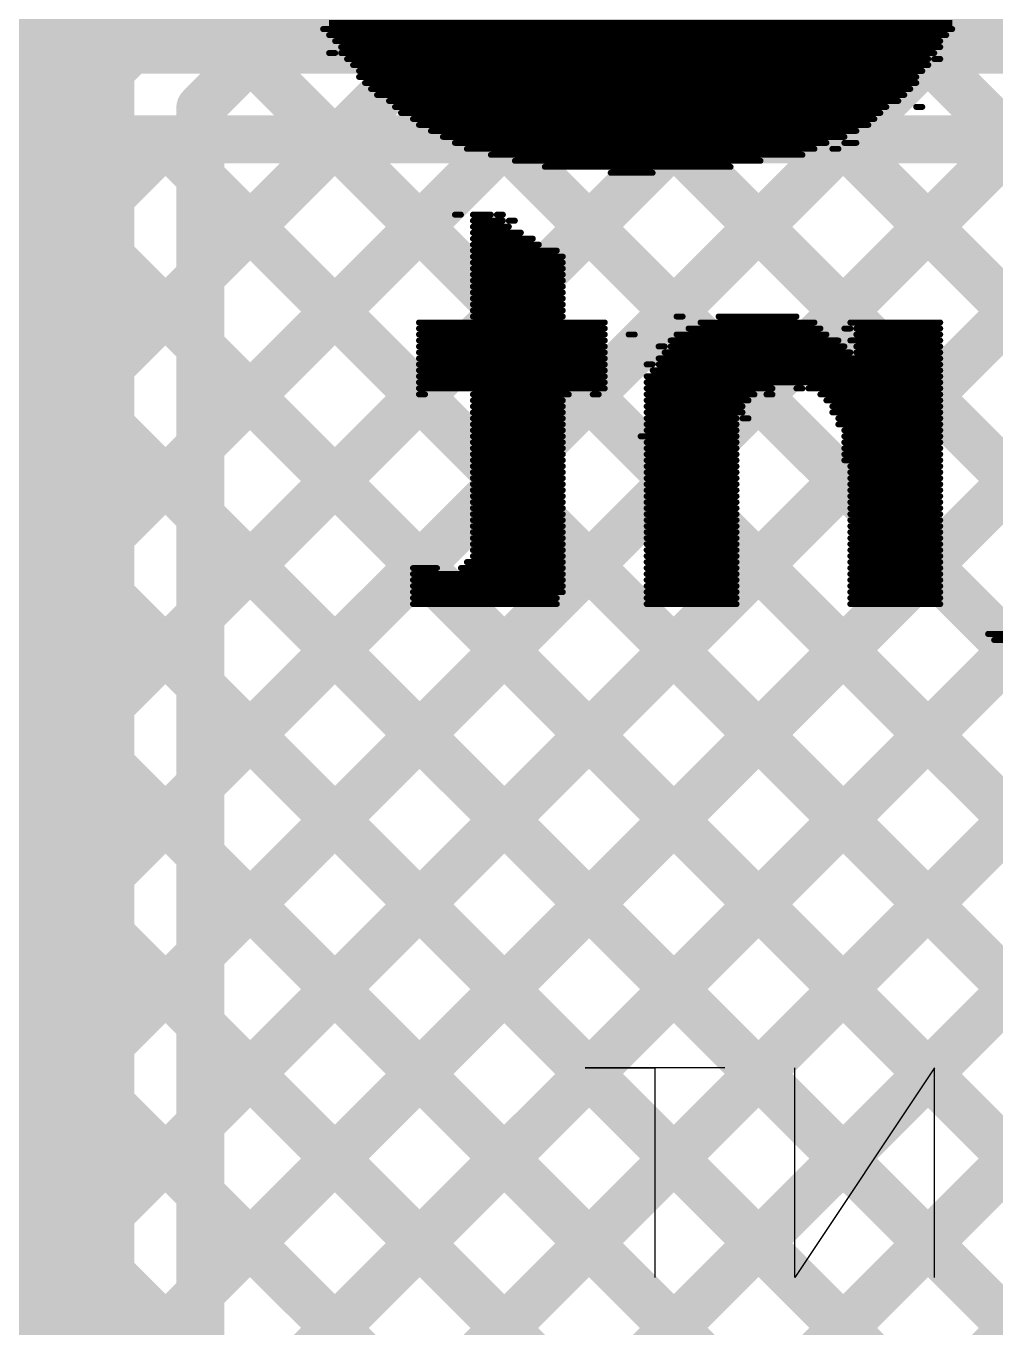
# Model space of a CAD drawing. Header units: millimetres. Extents: x 2.49 to 5.65, y 1.36 to 4.13.
# Drawn here: x 3.6254 to 3.7873, y 3.1396 to 3.3569 of the extents above; entities that cross this region are included whole.
import ezdxf

# ---------------------------------------------------------------- set-up
doc = ezdxf.new("R2010")
doc.units = ezdxf.units.MM
doc.header["$MEASUREMENT"] = 0
for name, color, linetype in [('BottomLayer', 5, 'Continuous'), ('BottomOverlay', 54, 'Continuous'), ('TopLayer', 1, 'Continuous')]:
    doc.layers.add(name, color=color, linetype=linetype)

msp = doc.modelspace()

# ---------------------------------------------------------------- linework, layer by layer
at = {"layer": 'BottomLayer'}
for points, const_width in [([(3.631, 3.353), (4.106, 3.828)], 0.025), ([(3.6545, 3.28681), (4.17219, 3.8045)], 0.008), ([(3.6545, 3.03225), (4.42675, 3.8045)], 0.008), ([(3.6545, 3.34327), (4.11573, 3.8045)], 0.008), ([(3.6545, 3.31509), (4.14391, 3.8045)], 0.008), ([(3.6545, 3.00396), (4.45504, 3.8045)], 0.008), ([(3.6545, 3.14538), (4.31362, 3.8045)], 0.008), ([(3.6545, 3.1171), (4.3419, 3.8045)], 0.008), ([(3.6545, 3.20195), (4.25705, 3.8045)], 0.008), ([(3.6545, 3.17367), (4.28533, 3.8045)], 0.008), ([(3.6545, 3.06053), (4.39847, 3.8045)], 0.008), ([(3.6545, 3.08882), (4.37018, 3.8045)], 0.008), ([(3.6545, 3.23024), (4.22876, 3.8045)], 0.008), ([(3.6545, 3.25852), (4.20048, 3.8045)], 0.008), ([(3.71944, 3.4082), (4.756, 2.37164)], 0.008), ([(3.70529, 3.39406), (4.756, 2.34335)], 0.008), ([(3.69115, 3.37992), (4.756, 2.31507)], 0.008), ([(3.67701, 3.36577), (4.756, 2.28678)], 0.008), ([(3.631, 2.494), (3.631, 3.353)], 0.025), ([(3.66287, 3.35163), (4.756, 2.2585)], 0.008), ([(3.6545, 2.494), (3.6545, 3.34327)], 0.008), ([(3.6545, 3.33172), (4.756, 2.23022)], 0.008), ([(3.6545, 3.30343), (4.756, 2.20193)], 0.008), ([(3.6545, 3.27515), (4.756, 2.17365)], 0.008), ([(3.6545, 3.24687), (4.756, 2.14537)], 0.008), ([(3.6545, 3.21858), (4.756, 2.11708)], 0.008), ([(3.6545, 3.1903), (4.43142, 2.41337)], 0.008), ([(3.6545, 3.16201), (4.40301, 2.4135)], 0.008)]:
    msp.add_lwpolyline(points, dxfattribs=dict(at, const_width=const_width))
for points, const_width in [([(3.62475, 3.353, 1), (3.63725, 3.353, 1)], 0.0125), ([(3.62475, 3.353, 1), (3.63725, 3.353, 1)], 0.0125), ([(3.66087, 3.35163, 1), (3.66487, 3.35163, 1)], 0.004), ([(3.6525, 3.34327, 1), (3.6565, 3.34327, 1)], 0.004), ([(3.6525, 3.34327, 1), (3.6565, 3.34327, 1)], 0.004), ([(3.6525, 3.33172, 1), (3.6565, 3.33172, 1)], 0.004), ([(3.6525, 3.31509, 1), (3.6565, 3.31509, 1)], 0.004), ([(3.6525, 3.30343, 1), (3.6565, 3.30343, 1)], 0.004), ([(3.6525, 3.28681, 1), (3.6565, 3.28681, 1)], 0.004), ([(3.6525, 3.27515, 1), (3.6565, 3.27515, 1)], 0.004), ([(3.6525, 3.25852, 1), (3.6565, 3.25852, 1)], 0.004), ([(3.6525, 3.24687, 1), (3.6565, 3.24687, 1)], 0.004), ([(3.6525, 3.23024, 1), (3.6565, 3.23024, 1)], 0.004), ([(3.6525, 3.21858, 1), (3.6565, 3.21858, 1)], 0.004), ([(3.6525, 3.20195, 1), (3.6565, 3.20195, 1)], 0.004), ([(3.6525, 3.1903, 1), (3.6565, 3.1903, 1)], 0.004), ([(3.6525, 3.17367, 1), (3.6565, 3.17367, 1)], 0.004), ([(3.6525, 3.16201, 1), (3.6565, 3.16201, 1)], 0.004), ([(3.6525, 3.14538, 1), (3.6565, 3.14538, 1)], 0.004)]:
    msp.add_lwpolyline(points, format="xyb", close=True, dxfattribs=dict(at, const_width=const_width))
at = {"layer": 'BottomOverlay'}
for p, q in [((3.74206, 3.18299), (3.71873, 3.18299)), ((3.71873, 3.18299), (3.73039, 3.18299)), ((3.73039, 3.18299), (3.73039, 3.148)), ((3.77705, 3.18299), (3.75372, 3.148)), ((3.75372, 3.148), (3.75372, 3.18299)), ((3.77705, 3.148), (3.77705, 3.18299))]:
    msp.add_line(p, q, dxfattribs=at)
at = {"layer": 'BottomOverlay', "const_width": 0.001}
for points in [[(3.675, 3.35643), (3.78, 3.35643)], [(3.676, 3.35743), (3.78, 3.35743)], [(3.676, 3.35543), (3.779, 3.35543)], [(3.677, 3.35443), (3.778, 3.35443)], [(3.676, 3.35243), (3.677, 3.35243)], [(3.678, 3.35343), (3.778, 3.35343)], [(3.678, 3.35243), (3.777, 3.35243)], [(3.679, 3.35143), (3.776, 3.35143)], [(3.68, 3.35043), (3.776, 3.35043)], [(3.681, 3.34943), (3.775, 3.34943)], [(3.777, 3.35143), (3.778, 3.35143)], [(3.681, 3.34843), (3.774, 3.34843)], [(3.682, 3.34743), (3.774, 3.34743)], [(3.683, 3.34643), (3.773, 3.34643)], [(3.684, 3.34543), (3.772, 3.34543)], [(3.686, 3.34443), (3.771, 3.34443)], [(3.687, 3.34343), (3.769, 3.34343)], [(3.774, 3.34343), (3.775, 3.34343)], [(3.688, 3.34243), (3.768, 3.34243)], [(3.69, 3.34143), (3.767, 3.34143)], [(3.691, 3.34043), (3.766, 3.34043)], [(3.693, 3.33943), (3.764, 3.33943)], [(3.695, 3.33843), (3.762, 3.33843)], [(3.697, 3.33743), (3.759, 3.33743)], [(3.699, 3.33643), (3.757, 3.33643)], [(3.76, 3.33643), (3.761, 3.33643)], [(3.762, 3.33743), (3.764, 3.33743)], [(3.703, 3.33543), (3.755, 3.33543)], [(3.707, 3.33443), (3.748, 3.33443)], [(3.712, 3.33343), (3.743, 3.33343)], [(3.723, 3.33243), (3.73, 3.33243)], [(3.697, 3.32543), (3.698, 3.32543)], [(3.7, 3.32543), (3.703, 3.32543)], [(3.704, 3.32543), (3.705, 3.32543)], [(3.7, 3.32443), (3.705, 3.32443)], [(3.7, 3.32343), (3.706, 3.32343)], [(3.706, 3.32443), (3.707, 3.32443)], [(3.7, 3.32243), (3.708, 3.32243)], [(3.7, 3.32143), (3.71, 3.32143)], [(3.7, 3.32043), (3.711, 3.32043)], [(3.7, 3.31943), (3.714, 3.31943)], [(3.7, 3.31843), (3.715, 3.31843)], [(3.7, 3.31743), (3.715, 3.31743)], [(3.7, 3.31643), (3.715, 3.31643)], [(3.7, 3.31543), (3.715, 3.31543)], [(3.7, 3.31443), (3.715, 3.31443)], [(3.7, 3.31343), (3.715, 3.31343)], [(3.7, 3.31243), (3.715, 3.31243)], [(3.7, 3.31143), (3.715, 3.31143)], [(3.7, 3.31043), (3.715, 3.31043)], [(3.7, 3.30943), (3.715, 3.30943)], [(3.7, 3.30843), (3.715, 3.30843)], [(3.734, 3.30843), (3.735, 3.30843)], [(3.741, 3.30843), (3.754, 3.30843)], [(3.691, 3.30743), (3.722, 3.30743)], [(3.691, 3.30643), (3.722, 3.30643)], [(3.736, 3.30643), (3.758, 3.30643)], [(3.738, 3.30743), (3.757, 3.30743)], [(3.762, 3.30643), (3.763, 3.30643)], [(3.763, 3.30743), (3.778, 3.30743)], [(3.764, 3.30643), (3.778, 3.30643)], [(3.691, 3.30543), (3.722, 3.30543)], [(3.691, 3.30443), (3.722, 3.30443)], [(3.726, 3.30543), (3.727, 3.30543)], [(3.733, 3.30443), (3.761, 3.30443)], [(3.734, 3.30543), (3.759, 3.30543)], [(3.763, 3.30443), (3.778, 3.30443)], [(3.764, 3.30543), (3.778, 3.30543)], [(3.691, 3.30343), (3.722, 3.30343)], [(3.691, 3.30243), (3.722, 3.30243)], [(3.731, 3.30343), (3.732, 3.30343)], [(3.732, 3.30243), (3.763, 3.30243)], [(3.733, 3.30343), (3.762, 3.30343)], [(3.764, 3.30343), (3.778, 3.30343)], [(3.764, 3.30243), (3.778, 3.30243)], [(3.691, 3.30143), (3.722, 3.30143)], [(3.691, 3.30043), (3.722, 3.30043)], [(3.691, 3.29943), (3.722, 3.29943)], [(3.729, 3.30043), (3.73, 3.30043)], [(3.73, 3.29943), (3.778, 3.29943)], [(3.731, 3.30143), (3.778, 3.30143)], [(3.731, 3.30043), (3.778, 3.30043)], [(3.691, 3.29843), (3.722, 3.29843)], [(3.691, 3.29743), (3.722, 3.29743)], [(3.729, 3.29843), (3.778, 3.29843)], [(3.729, 3.29743), (3.778, 3.29743)], [(3.691, 3.29643), (3.722, 3.29643)], [(3.691, 3.29543), (3.692, 3.29543)], [(3.7, 3.29543), (3.716, 3.29543)], [(3.72, 3.29543), (3.721, 3.29543)], [(3.729, 3.29643), (3.75, 3.29643)], [(3.729, 3.29543), (3.747, 3.29543)], [(3.749, 3.29543), (3.75, 3.29543)], [(3.754, 3.29643), (3.755, 3.29643)], [(3.756, 3.29643), (3.778, 3.29643)], [(3.758, 3.29543), (3.778, 3.29543)], [(3.7, 3.29443), (3.715, 3.29443)], [(3.7, 3.29343), (3.715, 3.29343)], [(3.729, 3.29443), (3.746, 3.29443)], [(3.729, 3.29343), (3.745, 3.29343)], [(3.759, 3.29443), (3.778, 3.29443)], [(3.76, 3.29343), (3.778, 3.29343)], [(3.7, 3.29243), (3.715, 3.29243)], [(3.7, 3.29143), (3.715, 3.29143)], [(3.729, 3.29243), (3.745, 3.29243)], [(3.729, 3.29143), (3.744, 3.29143)], [(3.745, 3.29143), (3.746, 3.29143)], [(3.76, 3.29243), (3.778, 3.29243)], [(3.761, 3.29143), (3.778, 3.29143)], [(3.7, 3.29043), (3.715, 3.29043)], [(3.7, 3.28943), (3.715, 3.28943)], [(3.7, 3.28843), (3.715, 3.28843)], [(3.728, 3.28843), (3.744, 3.28843)], [(3.729, 3.29043), (3.744, 3.29043)], [(3.729, 3.28943), (3.744, 3.28943)], [(3.761, 3.29043), (3.778, 3.29043)], [(3.762, 3.28943), (3.778, 3.28943)], [(3.762, 3.28843), (3.778, 3.28843)], [(3.7, 3.28743), (3.715, 3.28743)], [(3.7, 3.28643), (3.715, 3.28643)], [(3.729, 3.28743), (3.744, 3.28743)], [(3.729, 3.28643), (3.744, 3.28643)], [(3.762, 3.28743), (3.778, 3.28743)], [(3.762, 3.28643), (3.778, 3.28643)], [(3.7, 3.28543), (3.715, 3.28543)], [(3.7, 3.28443), (3.715, 3.28443)], [(3.729, 3.28543), (3.744, 3.28543)], [(3.729, 3.28443), (3.744, 3.28443)], [(3.762, 3.28543), (3.778, 3.28543)], [(3.762, 3.28443), (3.778, 3.28443)], [(3.7, 3.28343), (3.715, 3.28343)], [(3.7, 3.28243), (3.715, 3.28243)], [(3.729, 3.28343), (3.744, 3.28343)], [(3.729, 3.28243), (3.744, 3.28243)], [(3.763, 3.28343), (3.778, 3.28343)], [(3.763, 3.28243), (3.778, 3.28243)], [(3.7, 3.28143), (3.715, 3.28143)], [(3.7, 3.28043), (3.715, 3.28043)], [(3.729, 3.28143), (3.744, 3.28143)], [(3.729, 3.28043), (3.744, 3.28043)], [(3.763, 3.28143), (3.778, 3.28143)], [(3.763, 3.28043), (3.778, 3.28043)], [(3.7, 3.27943), (3.715, 3.27943)], [(3.7, 3.27843), (3.715, 3.27843)], [(3.729, 3.27943), (3.744, 3.27943)], [(3.729, 3.27843), (3.744, 3.27843)], [(3.763, 3.27943), (3.778, 3.27943)], [(3.763, 3.27843), (3.778, 3.27843)], [(3.7, 3.27743), (3.715, 3.27743)], [(3.7, 3.27643), (3.715, 3.27643)], [(3.7, 3.27543), (3.715, 3.27543)], [(3.729, 3.27743), (3.744, 3.27743)], [(3.729, 3.27643), (3.744, 3.27643)], [(3.729, 3.27543), (3.744, 3.27543)], [(3.763, 3.27743), (3.778, 3.27743)], [(3.763, 3.27643), (3.778, 3.27643)], [(3.763, 3.27543), (3.778, 3.27543)], [(3.7, 3.27443), (3.715, 3.27443)], [(3.7, 3.27343), (3.715, 3.27343)], [(3.729, 3.27443), (3.744, 3.27443)], [(3.729, 3.27343), (3.744, 3.27343)], [(3.763, 3.27443), (3.778, 3.27443)], [(3.763, 3.27343), (3.778, 3.27343)], [(3.7, 3.27243), (3.715, 3.27243)], [(3.7, 3.27143), (3.715, 3.27143)], [(3.729, 3.27243), (3.744, 3.27243)], [(3.729, 3.27143), (3.744, 3.27143)], [(3.763, 3.27243), (3.778, 3.27243)], [(3.763, 3.27143), (3.778, 3.27143)], [(3.7, 3.27043), (3.715, 3.27043)], [(3.7, 3.26943), (3.715, 3.26943)], [(3.729, 3.27043), (3.744, 3.27043)], [(3.729, 3.26943), (3.744, 3.26943)], [(3.763, 3.27043), (3.778, 3.27043)], [(3.763, 3.26943), (3.778, 3.26943)], [(3.699, 3.26743), (3.715, 3.26743)], [(3.7, 3.26843), (3.715, 3.26843)], [(3.729, 3.26843), (3.744, 3.26843)], [(3.729, 3.26743), (3.744, 3.26743)], [(3.763, 3.26843), (3.778, 3.26843)], [(3.763, 3.26743), (3.778, 3.26743)], [(3.69, 3.26643), (3.694, 3.26643)], [(3.69, 3.26543), (3.715, 3.26543)], [(3.698, 3.26643), (3.715, 3.26643)], [(3.729, 3.26643), (3.744, 3.26643)], [(3.729, 3.26543), (3.744, 3.26543)], [(3.763, 3.26643), (3.778, 3.26643)], [(3.763, 3.26543), (3.778, 3.26543)], [(3.69, 3.26443), (3.715, 3.26443)], [(3.69, 3.26343), (3.715, 3.26343)], [(3.69, 3.26243), (3.715, 3.26243)], [(3.729, 3.26443), (3.744, 3.26443)], [(3.729, 3.26343), (3.744, 3.26343)], [(3.729, 3.26243), (3.744, 3.26243)], [(3.763, 3.26443), (3.778, 3.26443)], [(3.763, 3.26343), (3.778, 3.26343)], [(3.763, 3.26243), (3.778, 3.26243)], [(3.69, 3.26143), (3.714, 3.26143)], [(3.69, 3.26043), (3.714, 3.26043)], [(3.729, 3.26143), (3.744, 3.26143)], [(3.729, 3.26043), (3.744, 3.26043)], [(3.763, 3.26143), (3.778, 3.26143)], [(3.763, 3.26043), (3.778, 3.26043)], [(3.786, 3.25543), (3.803, 3.25543)], [(3.787, 3.25443), (3.802, 3.25443)]]:
    msp.add_lwpolyline(points, dxfattribs=at)
at = {"layer": 'BottomOverlay', "const_width": 0.0005}
for points in [[(3.67475, 3.35643, 1), (3.67525, 3.35643, 1)], [(3.77975, 3.35643, 1), (3.78025, 3.35643, 1)], [(3.67575, 3.35543, 1), (3.67625, 3.35543, 1)], [(3.67675, 3.35443, 1), (3.67725, 3.35443, 1)], [(3.77775, 3.35443, 1), (3.77825, 3.35443, 1)], [(3.77875, 3.35543, 1), (3.77925, 3.35543, 1)], [(3.67575, 3.35243, 1), (3.67625, 3.35243, 1)], [(3.67675, 3.35243, 1), (3.67725, 3.35243, 1)], [(3.67775, 3.35343, 1), (3.67825, 3.35343, 1)], [(3.67775, 3.35243, 1), (3.67825, 3.35243, 1)], [(3.77675, 3.35243, 1), (3.77725, 3.35243, 1)], [(3.77775, 3.35343, 1), (3.77825, 3.35343, 1)], [(3.67875, 3.35143, 1), (3.67925, 3.35143, 1)], [(3.67975, 3.35043, 1), (3.68025, 3.35043, 1)], [(3.68075, 3.34943, 1), (3.68125, 3.34943, 1)], [(3.77475, 3.34943, 1), (3.77525, 3.34943, 1)], [(3.77575, 3.35143, 1), (3.77625, 3.35143, 1)], [(3.77575, 3.35043, 1), (3.77625, 3.35043, 1)], [(3.77675, 3.35143, 1), (3.77725, 3.35143, 1)], [(3.77775, 3.35143, 1), (3.77825, 3.35143, 1)], [(3.68075, 3.34843, 1), (3.68125, 3.34843, 1)], [(3.68175, 3.34743, 1), (3.68225, 3.34743, 1)], [(3.77375, 3.34843, 1), (3.77425, 3.34843, 1)], [(3.77375, 3.34743, 1), (3.77425, 3.34743, 1)], [(3.68275, 3.34643, 1), (3.68325, 3.34643, 1)], [(3.68375, 3.34543, 1), (3.68425, 3.34543, 1)], [(3.77175, 3.34543, 1), (3.77225, 3.34543, 1)], [(3.77275, 3.34643, 1), (3.77325, 3.34643, 1)], [(3.68575, 3.34443, 1), (3.68625, 3.34443, 1)], [(3.68675, 3.34343, 1), (3.68725, 3.34343, 1)], [(3.76875, 3.34343, 1), (3.76925, 3.34343, 1)], [(3.77075, 3.34443, 1), (3.77125, 3.34443, 1)], [(3.77375, 3.34343, 1), (3.77425, 3.34343, 1)], [(3.77475, 3.34343, 1), (3.77525, 3.34343, 1)], [(3.68775, 3.34243, 1), (3.68825, 3.34243, 1)], [(3.68975, 3.34143, 1), (3.69025, 3.34143, 1)], [(3.76675, 3.34143, 1), (3.76725, 3.34143, 1)], [(3.76775, 3.34243, 1), (3.76825, 3.34243, 1)], [(3.69075, 3.34043, 1), (3.69125, 3.34043, 1)], [(3.69275, 3.33943, 1), (3.69325, 3.33943, 1)], [(3.69475, 3.33843, 1), (3.69525, 3.33843, 1)], [(3.76175, 3.33843, 1), (3.76225, 3.33843, 1)], [(3.76375, 3.33943, 1), (3.76425, 3.33943, 1)], [(3.76575, 3.34043, 1), (3.76625, 3.34043, 1)], [(3.69675, 3.33743, 1), (3.69725, 3.33743, 1)], [(3.69875, 3.33643, 1), (3.69925, 3.33643, 1)], [(3.75675, 3.33643, 1), (3.75725, 3.33643, 1)], [(3.75875, 3.33743, 1), (3.75925, 3.33743, 1)], [(3.75975, 3.33643, 1), (3.76025, 3.33643, 1)], [(3.76075, 3.33643, 1), (3.76125, 3.33643, 1)], [(3.76175, 3.33743, 1), (3.76225, 3.33743, 1)], [(3.76375, 3.33743, 1), (3.76425, 3.33743, 1)], [(3.70275, 3.33543, 1), (3.70325, 3.33543, 1)], [(3.70675, 3.33443, 1), (3.70725, 3.33443, 1)], [(3.74775, 3.33443, 1), (3.74825, 3.33443, 1)], [(3.75475, 3.33543, 1), (3.75525, 3.33543, 1)], [(3.71175, 3.33343, 1), (3.71225, 3.33343, 1)], [(3.72275, 3.33243, 1), (3.72325, 3.33243, 1)], [(3.72975, 3.33243, 1), (3.73025, 3.33243, 1)], [(3.74275, 3.33343, 1), (3.74325, 3.33343, 1)], [(3.69675, 3.32543, 1), (3.69725, 3.32543, 1)], [(3.69775, 3.32543, 1), (3.69825, 3.32543, 1)], [(3.69975, 3.32543, 1), (3.70025, 3.32543, 1)], [(3.70275, 3.32543, 1), (3.70325, 3.32543, 1)], [(3.70375, 3.32543, 1), (3.70425, 3.32543, 1)], [(3.70475, 3.32543, 1), (3.70525, 3.32543, 1)], [(3.69975, 3.32443, 1), (3.70025, 3.32443, 1)], [(3.69975, 3.32343, 1), (3.70025, 3.32343, 1)], [(3.70475, 3.32443, 1), (3.70525, 3.32443, 1)], [(3.70575, 3.32443, 1), (3.70625, 3.32443, 1)], [(3.70575, 3.32343, 1), (3.70625, 3.32343, 1)], [(3.70675, 3.32443, 1), (3.70725, 3.32443, 1)], [(3.69975, 3.32243, 1), (3.70025, 3.32243, 1)], [(3.69975, 3.32143, 1), (3.70025, 3.32143, 1)], [(3.70775, 3.32243, 1), (3.70825, 3.32243, 1)], [(3.70975, 3.32143, 1), (3.71025, 3.32143, 1)], [(3.69975, 3.32043, 1), (3.70025, 3.32043, 1)], [(3.69975, 3.31943, 1), (3.70025, 3.31943, 1)], [(3.71075, 3.32043, 1), (3.71125, 3.32043, 1)], [(3.71375, 3.31943, 1), (3.71425, 3.31943, 1)], [(3.69975, 3.31843, 1), (3.70025, 3.31843, 1)], [(3.69975, 3.31743, 1), (3.70025, 3.31743, 1)], [(3.71475, 3.31843, 1), (3.71525, 3.31843, 1)], [(3.71475, 3.31743, 1), (3.71525, 3.31743, 1)], [(3.69975, 3.31643, 1), (3.70025, 3.31643, 1)], [(3.69975, 3.31543, 1), (3.70025, 3.31543, 1)], [(3.71475, 3.31643, 1), (3.71525, 3.31643, 1)], [(3.71475, 3.31543, 1), (3.71525, 3.31543, 1)], [(3.69975, 3.31443, 1), (3.70025, 3.31443, 1)], [(3.69975, 3.31343, 1), (3.70025, 3.31343, 1)], [(3.69975, 3.31243, 1), (3.70025, 3.31243, 1)], [(3.71475, 3.31443, 1), (3.71525, 3.31443, 1)], [(3.71475, 3.31343, 1), (3.71525, 3.31343, 1)], [(3.71475, 3.31243, 1), (3.71525, 3.31243, 1)], [(3.69975, 3.31143, 1), (3.70025, 3.31143, 1)], [(3.69975, 3.31043, 1), (3.70025, 3.31043, 1)], [(3.71475, 3.31143, 1), (3.71525, 3.31143, 1)], [(3.71475, 3.31043, 1), (3.71525, 3.31043, 1)], [(3.69975, 3.30943, 1), (3.70025, 3.30943, 1)], [(3.69975, 3.30843, 1), (3.70025, 3.30843, 1)], [(3.71475, 3.30943, 1), (3.71525, 3.30943, 1)], [(3.71475, 3.30843, 1), (3.71525, 3.30843, 1)], [(3.73375, 3.30843, 1), (3.73425, 3.30843, 1)], [(3.73475, 3.30843, 1), (3.73525, 3.30843, 1)], [(3.74075, 3.30843, 1), (3.74125, 3.30843, 1)], [(3.75375, 3.30843, 1), (3.75425, 3.30843, 1)], [(3.69075, 3.30743, 1), (3.69125, 3.30743, 1)], [(3.69075, 3.30643, 1), (3.69125, 3.30643, 1)], [(3.72175, 3.30743, 1), (3.72225, 3.30743, 1)], [(3.72175, 3.30643, 1), (3.72225, 3.30643, 1)], [(3.73575, 3.30643, 1), (3.73625, 3.30643, 1)], [(3.73775, 3.30743, 1), (3.73825, 3.30743, 1)], [(3.75675, 3.30743, 1), (3.75725, 3.30743, 1)], [(3.75775, 3.30643, 1), (3.75825, 3.30643, 1)], [(3.76175, 3.30643, 1), (3.76225, 3.30643, 1)], [(3.76275, 3.30743, 1), (3.76325, 3.30743, 1)], [(3.76275, 3.30643, 1), (3.76325, 3.30643, 1)], [(3.76375, 3.30643, 1), (3.76425, 3.30643, 1)], [(3.77775, 3.30743, 1), (3.77825, 3.30743, 1)], [(3.77775, 3.30643, 1), (3.77825, 3.30643, 1)], [(3.69075, 3.30543, 1), (3.69125, 3.30543, 1)], [(3.69075, 3.30443, 1), (3.69125, 3.30443, 1)], [(3.72175, 3.30543, 1), (3.72225, 3.30543, 1)], [(3.72175, 3.30443, 1), (3.72225, 3.30443, 1)], [(3.72575, 3.30543, 1), (3.72625, 3.30543, 1)], [(3.72675, 3.30543, 1), (3.72725, 3.30543, 1)], [(3.73275, 3.30443, 1), (3.73325, 3.30443, 1)], [(3.73375, 3.30543, 1), (3.73425, 3.30543, 1)], [(3.75875, 3.30543, 1), (3.75925, 3.30543, 1)], [(3.76075, 3.30443, 1), (3.76125, 3.30443, 1)], [(3.76275, 3.30443, 1), (3.76325, 3.30443, 1)], [(3.76375, 3.30543, 1), (3.76425, 3.30543, 1)], [(3.77775, 3.30543, 1), (3.77825, 3.30543, 1)], [(3.77775, 3.30443, 1), (3.77825, 3.30443, 1)], [(3.69075, 3.30343, 1), (3.69125, 3.30343, 1)], [(3.69075, 3.30243, 1), (3.69125, 3.30243, 1)], [(3.72175, 3.30343, 1), (3.72225, 3.30343, 1)], [(3.72175, 3.30243, 1), (3.72225, 3.30243, 1)], [(3.73075, 3.30343, 1), (3.73125, 3.30343, 1)], [(3.73175, 3.30343, 1), (3.73225, 3.30343, 1)], [(3.73175, 3.30243, 1), (3.73225, 3.30243, 1)], [(3.73275, 3.30343, 1), (3.73325, 3.30343, 1)], [(3.76175, 3.30343, 1), (3.76225, 3.30343, 1)], [(3.76275, 3.30243, 1), (3.76325, 3.30243, 1)], [(3.76375, 3.30343, 1), (3.76425, 3.30343, 1)], [(3.76375, 3.30243, 1), (3.76425, 3.30243, 1)], [(3.77775, 3.30343, 1), (3.77825, 3.30343, 1)], [(3.77775, 3.30243, 1), (3.77825, 3.30243, 1)], [(3.69075, 3.30143, 1), (3.69125, 3.30143, 1)], [(3.69075, 3.30043, 1), (3.69125, 3.30043, 1)], [(3.69075, 3.29943, 1), (3.69125, 3.29943, 1)], [(3.72175, 3.30143, 1), (3.72225, 3.30143, 1)], [(3.72175, 3.30043, 1), (3.72225, 3.30043, 1)], [(3.72175, 3.29943, 1), (3.72225, 3.29943, 1)], [(3.72875, 3.30043, 1), (3.72925, 3.30043, 1)], [(3.72975, 3.30043, 1), (3.73025, 3.30043, 1)], [(3.72975, 3.29943, 1), (3.73025, 3.29943, 1)], [(3.73075, 3.30143, 1), (3.73125, 3.30143, 1)], [(3.73075, 3.30043, 1), (3.73125, 3.30043, 1)], [(3.77775, 3.30143, 1), (3.77825, 3.30143, 1)], [(3.77775, 3.30043, 1), (3.77825, 3.30043, 1)], [(3.77775, 3.29943, 1), (3.77825, 3.29943, 1)], [(3.69075, 3.29843, 1), (3.69125, 3.29843, 1)], [(3.69075, 3.29743, 1), (3.69125, 3.29743, 1)], [(3.72175, 3.29843, 1), (3.72225, 3.29843, 1)], [(3.72175, 3.29743, 1), (3.72225, 3.29743, 1)], [(3.72875, 3.29843, 1), (3.72925, 3.29843, 1)], [(3.72875, 3.29743, 1), (3.72925, 3.29743, 1)], [(3.77775, 3.29843, 1), (3.77825, 3.29843, 1)], [(3.77775, 3.29743, 1), (3.77825, 3.29743, 1)], [(3.69075, 3.29643, 1), (3.69125, 3.29643, 1)], [(3.69075, 3.29543, 1), (3.69125, 3.29543, 1)], [(3.69175, 3.29543, 1), (3.69225, 3.29543, 1)], [(3.69975, 3.29543, 1), (3.70025, 3.29543, 1)], [(3.71575, 3.29543, 1), (3.71625, 3.29543, 1)], [(3.71975, 3.29543, 1), (3.72025, 3.29543, 1)], [(3.72075, 3.29543, 1), (3.72125, 3.29543, 1)], [(3.72175, 3.29643, 1), (3.72225, 3.29643, 1)], [(3.72875, 3.29643, 1), (3.72925, 3.29643, 1)], [(3.72875, 3.29543, 1), (3.72925, 3.29543, 1)], [(3.74675, 3.29543, 1), (3.74725, 3.29543, 1)], [(3.74875, 3.29543, 1), (3.74925, 3.29543, 1)], [(3.74975, 3.29643, 1), (3.75025, 3.29643, 1)], [(3.74975, 3.29543, 1), (3.75025, 3.29543, 1)], [(3.75375, 3.29643, 1), (3.75425, 3.29643, 1)], [(3.75475, 3.29643, 1), (3.75525, 3.29643, 1)], [(3.75575, 3.29643, 1), (3.75625, 3.29643, 1)], [(3.75775, 3.29543, 1), (3.75825, 3.29543, 1)], [(3.77775, 3.29643, 1), (3.77825, 3.29643, 1)], [(3.77775, 3.29543, 1), (3.77825, 3.29543, 1)], [(3.69975, 3.29443, 1), (3.70025, 3.29443, 1)], [(3.69975, 3.29343, 1), (3.70025, 3.29343, 1)], [(3.71475, 3.29443, 1), (3.71525, 3.29443, 1)], [(3.71475, 3.29343, 1), (3.71525, 3.29343, 1)], [(3.72875, 3.29443, 1), (3.72925, 3.29443, 1)], [(3.72875, 3.29343, 1), (3.72925, 3.29343, 1)], [(3.74475, 3.29343, 1), (3.74525, 3.29343, 1)], [(3.74575, 3.29443, 1), (3.74625, 3.29443, 1)], [(3.75875, 3.29443, 1), (3.75925, 3.29443, 1)], [(3.75975, 3.29343, 1), (3.76025, 3.29343, 1)], [(3.77775, 3.29443, 1), (3.77825, 3.29443, 1)], [(3.77775, 3.29343, 1), (3.77825, 3.29343, 1)], [(3.69975, 3.29243, 1), (3.70025, 3.29243, 1)], [(3.69975, 3.29143, 1), (3.70025, 3.29143, 1)], [(3.71475, 3.29243, 1), (3.71525, 3.29243, 1)], [(3.71475, 3.29143, 1), (3.71525, 3.29143, 1)], [(3.72875, 3.29243, 1), (3.72925, 3.29243, 1)], [(3.72875, 3.29143, 1), (3.72925, 3.29143, 1)], [(3.74375, 3.29143, 1), (3.74425, 3.29143, 1)], [(3.74475, 3.29243, 1), (3.74525, 3.29243, 1)], [(3.74475, 3.29143, 1), (3.74525, 3.29143, 1)], [(3.74575, 3.29143, 1), (3.74625, 3.29143, 1)], [(3.75975, 3.29243, 1), (3.76025, 3.29243, 1)], [(3.76075, 3.29143, 1), (3.76125, 3.29143, 1)], [(3.77775, 3.29243, 1), (3.77825, 3.29243, 1)], [(3.77775, 3.29143, 1), (3.77825, 3.29143, 1)], [(3.69975, 3.29043, 1), (3.70025, 3.29043, 1)], [(3.69975, 3.28943, 1), (3.70025, 3.28943, 1)], [(3.69975, 3.28843, 1), (3.70025, 3.28843, 1)], [(3.71475, 3.29043, 1), (3.71525, 3.29043, 1)], [(3.71475, 3.28943, 1), (3.71525, 3.28943, 1)], [(3.71475, 3.28843, 1), (3.71525, 3.28843, 1)], [(3.72775, 3.28843, 1), (3.72825, 3.28843, 1)], [(3.72875, 3.29043, 1), (3.72925, 3.29043, 1)], [(3.72875, 3.28943, 1), (3.72925, 3.28943, 1)], [(3.74375, 3.29043, 1), (3.74425, 3.29043, 1)], [(3.74375, 3.28943, 1), (3.74425, 3.28943, 1)], [(3.74375, 3.28843, 1), (3.74425, 3.28843, 1)], [(3.76075, 3.29043, 1), (3.76125, 3.29043, 1)], [(3.76175, 3.28943, 1), (3.76225, 3.28943, 1)], [(3.76175, 3.28843, 1), (3.76225, 3.28843, 1)], [(3.77775, 3.29043, 1), (3.77825, 3.29043, 1)], [(3.77775, 3.28943, 1), (3.77825, 3.28943, 1)], [(3.77775, 3.28843, 1), (3.77825, 3.28843, 1)], [(3.69975, 3.28743, 1), (3.70025, 3.28743, 1)], [(3.69975, 3.28643, 1), (3.70025, 3.28643, 1)], [(3.71475, 3.28743, 1), (3.71525, 3.28743, 1)], [(3.71475, 3.28643, 1), (3.71525, 3.28643, 1)], [(3.72875, 3.28743, 1), (3.72925, 3.28743, 1)], [(3.72875, 3.28643, 1), (3.72925, 3.28643, 1)], [(3.74375, 3.28743, 1), (3.74425, 3.28743, 1)], [(3.74375, 3.28643, 1), (3.74425, 3.28643, 1)], [(3.76175, 3.28743, 1), (3.76225, 3.28743, 1)], [(3.76175, 3.28643, 1), (3.76225, 3.28643, 1)], [(3.77775, 3.28743, 1), (3.77825, 3.28743, 1)], [(3.77775, 3.28643, 1), (3.77825, 3.28643, 1)], [(3.69975, 3.28543, 1), (3.70025, 3.28543, 1)], [(3.69975, 3.28443, 1), (3.70025, 3.28443, 1)], [(3.71475, 3.28543, 1), (3.71525, 3.28543, 1)], [(3.71475, 3.28443, 1), (3.71525, 3.28443, 1)], [(3.72875, 3.28543, 1), (3.72925, 3.28543, 1)], [(3.72875, 3.28443, 1), (3.72925, 3.28443, 1)], [(3.74375, 3.28543, 1), (3.74425, 3.28543, 1)], [(3.74375, 3.28443, 1), (3.74425, 3.28443, 1)], [(3.76175, 3.28543, 1), (3.76225, 3.28543, 1)], [(3.76175, 3.28443, 1), (3.76225, 3.28443, 1)], [(3.77775, 3.28543, 1), (3.77825, 3.28543, 1)], [(3.77775, 3.28443, 1), (3.77825, 3.28443, 1)], [(3.69975, 3.28343, 1), (3.70025, 3.28343, 1)], [(3.69975, 3.28243, 1), (3.70025, 3.28243, 1)], [(3.71475, 3.28343, 1), (3.71525, 3.28343, 1)], [(3.71475, 3.28243, 1), (3.71525, 3.28243, 1)], [(3.72875, 3.28343, 1), (3.72925, 3.28343, 1)], [(3.72875, 3.28243, 1), (3.72925, 3.28243, 1)], [(3.74375, 3.28343, 1), (3.74425, 3.28343, 1)], [(3.74375, 3.28243, 1), (3.74425, 3.28243, 1)], [(3.76275, 3.28343, 1), (3.76325, 3.28343, 1)], [(3.76275, 3.28243, 1), (3.76325, 3.28243, 1)], [(3.77775, 3.28343, 1), (3.77825, 3.28343, 1)], [(3.77775, 3.28243, 1), (3.77825, 3.28243, 1)], [(3.69975, 3.28143, 1), (3.70025, 3.28143, 1)], [(3.69975, 3.28043, 1), (3.70025, 3.28043, 1)], [(3.71475, 3.28143, 1), (3.71525, 3.28143, 1)], [(3.71475, 3.28043, 1), (3.71525, 3.28043, 1)], [(3.72875, 3.28143, 1), (3.72925, 3.28143, 1)], [(3.72875, 3.28043, 1), (3.72925, 3.28043, 1)], [(3.74375, 3.28143, 1), (3.74425, 3.28143, 1)], [(3.74375, 3.28043, 1), (3.74425, 3.28043, 1)], [(3.76275, 3.28143, 1), (3.76325, 3.28143, 1)], [(3.76275, 3.28043, 1), (3.76325, 3.28043, 1)], [(3.77775, 3.28143, 1), (3.77825, 3.28143, 1)], [(3.77775, 3.28043, 1), (3.77825, 3.28043, 1)], [(3.69975, 3.27943, 1), (3.70025, 3.27943, 1)], [(3.69975, 3.27843, 1), (3.70025, 3.27843, 1)], [(3.71475, 3.27943, 1), (3.71525, 3.27943, 1)], [(3.71475, 3.27843, 1), (3.71525, 3.27843, 1)], [(3.72875, 3.27943, 1), (3.72925, 3.27943, 1)], [(3.72875, 3.27843, 1), (3.72925, 3.27843, 1)], [(3.74375, 3.27943, 1), (3.74425, 3.27943, 1)], [(3.74375, 3.27843, 1), (3.74425, 3.27843, 1)], [(3.76275, 3.27943, 1), (3.76325, 3.27943, 1)], [(3.76275, 3.27843, 1), (3.76325, 3.27843, 1)], [(3.77775, 3.27943, 1), (3.77825, 3.27943, 1)], [(3.77775, 3.27843, 1), (3.77825, 3.27843, 1)], [(3.69975, 3.27743, 1), (3.70025, 3.27743, 1)], [(3.69975, 3.27643, 1), (3.70025, 3.27643, 1)], [(3.69975, 3.27543, 1), (3.70025, 3.27543, 1)], [(3.71475, 3.27743, 1), (3.71525, 3.27743, 1)], [(3.71475, 3.27643, 1), (3.71525, 3.27643, 1)], [(3.71475, 3.27543, 1), (3.71525, 3.27543, 1)], [(3.72875, 3.27743, 1), (3.72925, 3.27743, 1)], [(3.72875, 3.27643, 1), (3.72925, 3.27643, 1)], [(3.72875, 3.27543, 1), (3.72925, 3.27543, 1)], [(3.74375, 3.27743, 1), (3.74425, 3.27743, 1)], [(3.74375, 3.27643, 1), (3.74425, 3.27643, 1)], [(3.74375, 3.27543, 1), (3.74425, 3.27543, 1)], [(3.76275, 3.27743, 1), (3.76325, 3.27743, 1)], [(3.76275, 3.27643, 1), (3.76325, 3.27643, 1)], [(3.76275, 3.27543, 1), (3.76325, 3.27543, 1)], [(3.77775, 3.27743, 1), (3.77825, 3.27743, 1)], [(3.77775, 3.27643, 1), (3.77825, 3.27643, 1)], [(3.77775, 3.27543, 1), (3.77825, 3.27543, 1)], [(3.69975, 3.27443, 1), (3.70025, 3.27443, 1)], [(3.69975, 3.27343, 1), (3.70025, 3.27343, 1)], [(3.71475, 3.27443, 1), (3.71525, 3.27443, 1)], [(3.71475, 3.27343, 1), (3.71525, 3.27343, 1)], [(3.72875, 3.27443, 1), (3.72925, 3.27443, 1)], [(3.72875, 3.27343, 1), (3.72925, 3.27343, 1)], [(3.74375, 3.27443, 1), (3.74425, 3.27443, 1)], [(3.74375, 3.27343, 1), (3.74425, 3.27343, 1)], [(3.76275, 3.27443, 1), (3.76325, 3.27443, 1)], [(3.76275, 3.27343, 1), (3.76325, 3.27343, 1)], [(3.77775, 3.27443, 1), (3.77825, 3.27443, 1)], [(3.77775, 3.27343, 1), (3.77825, 3.27343, 1)], [(3.69975, 3.27243, 1), (3.70025, 3.27243, 1)], [(3.69975, 3.27143, 1), (3.70025, 3.27143, 1)], [(3.71475, 3.27243, 1), (3.71525, 3.27243, 1)], [(3.71475, 3.27143, 1), (3.71525, 3.27143, 1)], [(3.72875, 3.27243, 1), (3.72925, 3.27243, 1)], [(3.72875, 3.27143, 1), (3.72925, 3.27143, 1)], [(3.74375, 3.27243, 1), (3.74425, 3.27243, 1)], [(3.74375, 3.27143, 1), (3.74425, 3.27143, 1)], [(3.76275, 3.27243, 1), (3.76325, 3.27243, 1)], [(3.76275, 3.27143, 1), (3.76325, 3.27143, 1)], [(3.77775, 3.27243, 1), (3.77825, 3.27243, 1)], [(3.77775, 3.27143, 1), (3.77825, 3.27143, 1)], [(3.69975, 3.27043, 1), (3.70025, 3.27043, 1)], [(3.69975, 3.26943, 1), (3.70025, 3.26943, 1)], [(3.71475, 3.27043, 1), (3.71525, 3.27043, 1)], [(3.71475, 3.26943, 1), (3.71525, 3.26943, 1)], [(3.72875, 3.27043, 1), (3.72925, 3.27043, 1)], [(3.72875, 3.26943, 1), (3.72925, 3.26943, 1)], [(3.74375, 3.27043, 1), (3.74425, 3.27043, 1)], [(3.74375, 3.26943, 1), (3.74425, 3.26943, 1)], [(3.76275, 3.27043, 1), (3.76325, 3.27043, 1)], [(3.76275, 3.26943, 1), (3.76325, 3.26943, 1)], [(3.77775, 3.27043, 1), (3.77825, 3.27043, 1)], [(3.77775, 3.26943, 1), (3.77825, 3.26943, 1)], [(3.69875, 3.26743, 1), (3.69925, 3.26743, 1)], [(3.69975, 3.26843, 1), (3.70025, 3.26843, 1)], [(3.71475, 3.26843, 1), (3.71525, 3.26843, 1)], [(3.71475, 3.26743, 1), (3.71525, 3.26743, 1)], [(3.72875, 3.26843, 1), (3.72925, 3.26843, 1)], [(3.72875, 3.26743, 1), (3.72925, 3.26743, 1)], [(3.74375, 3.26843, 1), (3.74425, 3.26843, 1)], [(3.74375, 3.26743, 1), (3.74425, 3.26743, 1)], [(3.76275, 3.26843, 1), (3.76325, 3.26843, 1)], [(3.76275, 3.26743, 1), (3.76325, 3.26743, 1)], [(3.77775, 3.26843, 1), (3.77825, 3.26843, 1)], [(3.77775, 3.26743, 1), (3.77825, 3.26743, 1)], [(3.68975, 3.26643, 1), (3.69025, 3.26643, 1)], [(3.68975, 3.26543, 1), (3.69025, 3.26543, 1)], [(3.69375, 3.26643, 1), (3.69425, 3.26643, 1)], [(3.69775, 3.26643, 1), (3.69825, 3.26643, 1)], [(3.71475, 3.26643, 1), (3.71525, 3.26643, 1)], [(3.71475, 3.26543, 1), (3.71525, 3.26543, 1)], [(3.72875, 3.26643, 1), (3.72925, 3.26643, 1)], [(3.72875, 3.26543, 1), (3.72925, 3.26543, 1)], [(3.74375, 3.26643, 1), (3.74425, 3.26643, 1)], [(3.74375, 3.26543, 1), (3.74425, 3.26543, 1)], [(3.76275, 3.26643, 1), (3.76325, 3.26643, 1)], [(3.76275, 3.26543, 1), (3.76325, 3.26543, 1)], [(3.77775, 3.26643, 1), (3.77825, 3.26643, 1)], [(3.77775, 3.26543, 1), (3.77825, 3.26543, 1)], [(3.68975, 3.26443, 1), (3.69025, 3.26443, 1)], [(3.68975, 3.26343, 1), (3.69025, 3.26343, 1)], [(3.68975, 3.26243, 1), (3.69025, 3.26243, 1)], [(3.71475, 3.26443, 1), (3.71525, 3.26443, 1)], [(3.71475, 3.26343, 1), (3.71525, 3.26343, 1)], [(3.71475, 3.26243, 1), (3.71525, 3.26243, 1)], [(3.72875, 3.26443, 1), (3.72925, 3.26443, 1)], [(3.72875, 3.26343, 1), (3.72925, 3.26343, 1)], [(3.72875, 3.26243, 1), (3.72925, 3.26243, 1)], [(3.74375, 3.26443, 1), (3.74425, 3.26443, 1)], [(3.74375, 3.26343, 1), (3.74425, 3.26343, 1)], [(3.74375, 3.26243, 1), (3.74425, 3.26243, 1)], [(3.76275, 3.26443, 1), (3.76325, 3.26443, 1)], [(3.76275, 3.26343, 1), (3.76325, 3.26343, 1)], [(3.76275, 3.26243, 1), (3.76325, 3.26243, 1)], [(3.77775, 3.26443, 1), (3.77825, 3.26443, 1)], [(3.77775, 3.26343, 1), (3.77825, 3.26343, 1)], [(3.77775, 3.26243, 1), (3.77825, 3.26243, 1)], [(3.68975, 3.26143, 1), (3.69025, 3.26143, 1)], [(3.68975, 3.26043, 1), (3.69025, 3.26043, 1)], [(3.71375, 3.26143, 1), (3.71425, 3.26143, 1)], [(3.71375, 3.26043, 1), (3.71425, 3.26043, 1)], [(3.72875, 3.26143, 1), (3.72925, 3.26143, 1)], [(3.72875, 3.26043, 1), (3.72925, 3.26043, 1)], [(3.74375, 3.26143, 1), (3.74425, 3.26143, 1)], [(3.74375, 3.26043, 1), (3.74425, 3.26043, 1)], [(3.76275, 3.26143, 1), (3.76325, 3.26143, 1)], [(3.76275, 3.26043, 1), (3.76325, 3.26043, 1)], [(3.77775, 3.26143, 1), (3.77825, 3.26143, 1)], [(3.77775, 3.26043, 1), (3.77825, 3.26043, 1)], [(3.78575, 3.25543, 1), (3.78625, 3.25543, 1)], [(3.78675, 3.25443, 1), (3.78725, 3.25443, 1)]]:
    msp.add_lwpolyline(points, format="xyb", close=True, dxfattribs=at)
at = {"layer": 'TopLayer'}
for points, const_width in [([(3.33, 3.355), (4.404, 3.355)], 0.012), ([(3.25608, 2.94496), (3.64913, 3.338)], 0.008), ([(3.28437, 2.94496), (3.67741, 3.338)], 0.008), ([(3.31265, 2.94496), (3.70569, 3.338)], 0.008), ([(3.3135, 2.7761), (3.8754, 3.338)], 0.008), ([(3.3135, 2.74782), (3.90368, 3.338)], 0.008), ([(3.33, 3.338), (4.39696, 3.338)], 0.008), ([(3.34094, 2.94496), (3.73398, 3.338)], 0.008), ([(3.34146, 2.74749), (3.93197, 3.338)], 0.008), ([(3.36312, 2.74087), (3.96025, 3.338)], 0.008), ([(3.36922, 2.94496), (3.76226, 3.338)], 0.008), ([(3.37129, 2.72075), (3.98854, 3.338)], 0.008), ([(3.3975, 2.94496), (3.79055, 3.338)], 0.008), ([(3.41952, 2.93869), (3.81883, 3.338)], 0.008), ([(3.42194, 3.338), (3.81499, 2.94496)], 0.008), ([(3.42673, 2.91761), (3.84712, 3.338)], 0.008), ([(3.45023, 3.338), (3.84327, 2.94496)], 0.008), ([(3.47851, 3.338), (3.87156, 2.94496)], 0.008), ([(3.5068, 3.338), (3.89984, 2.94496)], 0.008), ([(3.53508, 3.338), (3.92812, 2.94496)], 0.008), ([(3.56337, 3.338), (3.95641, 2.94496)], 0.008), ([(3.59165, 3.338), (3.98469, 2.94496)], 0.008), ([(3.61993, 3.338), (4.01298, 2.94496)], 0.008), ([(3.64822, 3.338), (4.04126, 2.94496)], 0.008), ([(3.6765, 3.338), (4.06955, 2.94496)], 0.008), ([(3.70478, 3.338), (4.09783, 2.94496)], 0.008), ([(3.73307, 3.338), (4.12611, 2.94496)], 0.008), ([(3.76135, 3.338), (4.1544, 2.94496)], 0.008), ([(3.78964, 3.338), (4.18268, 2.94496)], 0.008)]:
    msp.add_lwpolyline(points, dxfattribs=dict(at, const_width=const_width))
at = {"layer": 'TopLayer', "const_width": 0.004}
for points in [[(3.64622, 3.338, 1), (3.65022, 3.338, 1)], [(3.64713, 3.338, 1), (3.65113, 3.338, 1)], [(3.6745, 3.338, 1), (3.6785, 3.338, 1)], [(3.67541, 3.338, 1), (3.67941, 3.338, 1)], [(3.70278, 3.338, 1), (3.70678, 3.338, 1)], [(3.70369, 3.338, 1), (3.70769, 3.338, 1)], [(3.73107, 3.338, 1), (3.73507, 3.338, 1)], [(3.73198, 3.338, 1), (3.73598, 3.338, 1)], [(3.75935, 3.338, 1), (3.76335, 3.338, 1)], [(3.76026, 3.338, 1), (3.76426, 3.338, 1)], [(3.78764, 3.338, 1), (3.79164, 3.338, 1)], [(3.78855, 3.338, 1), (3.79255, 3.338, 1)]]:
    msp.add_lwpolyline(points, format="xyb", close=True, dxfattribs=at)

doc.saveas('drawing.dxf')
